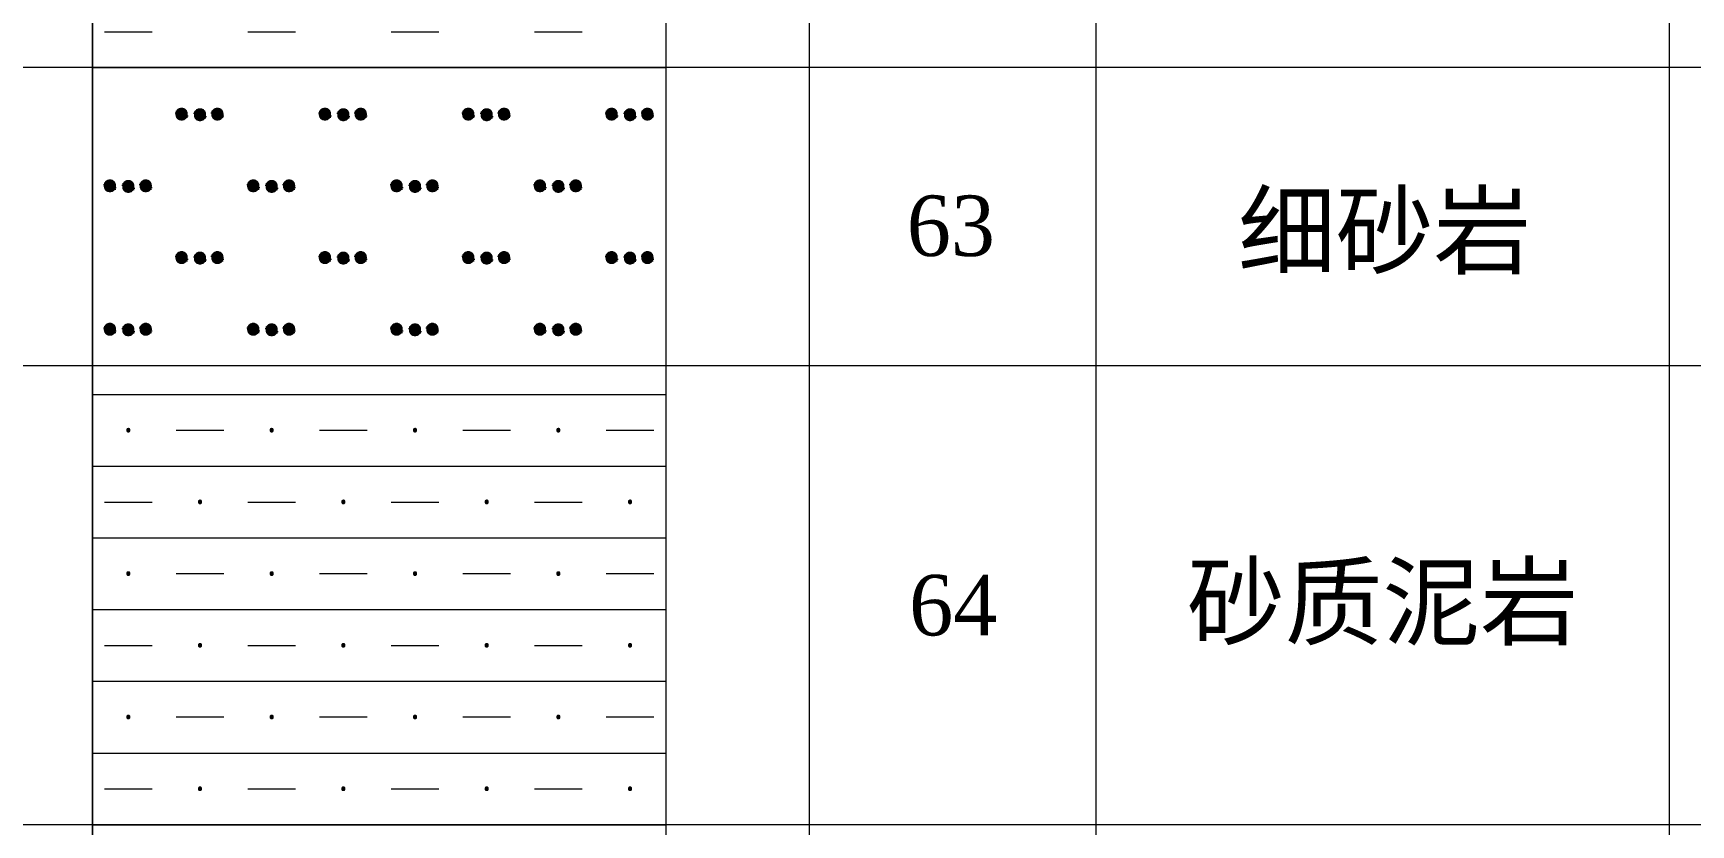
# Model space of a CAD drawing. Header units: inches. Extents: x 19725493 to 19730068, y 4137932 to 4142732.
# Drawn here: x 19725697 to 19725776.7, y 4140570.3 to 4140608.3 of the extents above; entities that cross this region are included whole.
import ezdxf

# ---------------------------------------------------------------- set-up
doc = ezdxf.new("R2010")
doc.units = ezdxf.units.IN
doc.header["$MEASUREMENT"] = 0
doc.layers.get('0').update_dxf_attribs({"lineweight": 0})
doc.styles.add('Times New Roman', font='')
doc.styles.get('Times New Roman').set_extended_font_data('Times New Roman')

msp = doc.modelspace()

# ---------------------------------------------------------------- hatches: boundary and pattern name
at = {"lineweight": 0}
h = msp.add_hatch(dxfattribs=at)
h.set_pattern_fill('泥岩_1_1_1', color=256, scale=1150, style=0, pattern_type=2)
h.set_pattern_definition([(180, (19725699.23, 4140604.9647), (-8e-16, -6.9), [2.3, -4.6]), (0, (19725700.38, 4140608.4147), (0, 6.9), [2.3, -4.6]), (0, (19725696.355, 4140606.6897), (0, 6.9), []), (0, (19725696.355, 4140603.2397), (0, 6.9), [])])
h.paths.add_polyline_path([(19725699.805, 4140606.69), (19725727.405, 4140606.69), (19725727.405, 4140632.772), (19725699.805, 4140632.772)], flags=17)
h = msp.add_hatch(dxfattribs=at)
h.set_pattern_fill('细粒砂岩_1_1_1', color=256, scale=1150, style=0, pattern_type=2)
h.set_pattern_definition([(180, (19725702.4084, 4140593.8074), (-8e-16, -6.9), [0.083, -6.817]), (180, (19725702.459, 4140593.819), (-8e-16, -6.9), [0.184, -6.716]), (180, (19725702.488, 4140593.8304), (-8e-16, -6.9), [0.2415, -6.6585]), (180, (19725702.5137, 4140593.842), (-8e-16, -6.9), [0.2935, -6.6065]), (180, (19725702.5286, 4140593.8534), (-8e-16, -6.9), [0.3234, -6.5766]), (180, (19725702.5436, 4140593.865), (-8e-16, -6.9), [0.3533, -6.5467]), (180, (19725702.5585, 4140593.8764), (-8e-16, -6.9), [0.3832, -6.5168]), (180, (19725702.572, 4140593.888), (-8e-16, -6.9), [0.4106, -6.4894]), (180, (19725702.581, 4140593.8994), (-8e-16, -6.9), [0.4283, -6.4717]), (180, (19725702.59, 4140593.911), (-8e-16, -6.9), [0.446, -6.454]), (180, (19725702.599, 4140593.9224), (-8e-16, -6.9), [0.4637, -6.4363]), (180, (19725702.6076, 4140593.934), (-8e-16, -6.9), [0.4814, -6.4186]), (180, (19725702.6165, 4140593.9454), (-8e-16, -6.9), [1e-15, -6.9]), (180, (19725702.6165, 4140593.9454), (-8e-16, -6.9), [0.4991, -6.4009]), (180, (19725702.621, 4140593.957), (-8e-16, -6.9), [0.5083, -6.3917]), (180, (19725702.626, 4140593.9684), (-8e-16, -6.9), [0.5175, -6.3825]), (180, (19725702.63, 4140593.98), (-8e-16, -6.9), [0.5267, -6.3733]), (180, (19725702.635, 4140593.9914), (-8e-16, -6.9), [0.5359, -6.3641]), (180, (19725702.6395, 4140594.003), (-8e-16, -6.9), [0.5451, -6.3549]), (180, (19725702.644, 4140594.0144), (-8e-16, -6.9), [5e-16, -6.9]), (180, (19725702.644, 4140594.0144), (-8e-16, -6.9), [0.5543, -6.3457]), (180, (19725702.646, 4140594.026), (-8e-16, -6.9), [0.5575, -6.3425]), (180, (19725702.647, 4140594.0374), (-8e-16, -6.9), [0.5607, -6.3393]), (180, (19725702.649, 4140594.049), (-8e-16, -6.9), [0.5639, -6.3361]), (180, (19725702.6504, 4140594.0604), (-8e-16, -6.9), [0.567, -6.333]), (180, (19725702.652, 4140594.072), (-8e-16, -6.9), [0.5702, -6.3298]), (180, (19725702.6536, 4140594.0834), (-8e-16, -6.9), [0.5734, -6.3266]), (180, (19725702.6536, 4140594.095), (-8e-16, -6.9), [0.5734, -6.3266]), (180, (19725702.652, 4140594.1064), (-8e-16, -6.9), [0.5702, -6.3298]), (180, (19725702.6504, 4140594.118), (-8e-16, -6.9), [0.567, -6.333]), (180, (19725702.649, 4140594.1294), (-8e-16, -6.9), [0.5639, -6.3361]), (180, (19725702.647, 4140594.141), (-8e-16, -6.9), [0.5607, -6.3393]), (180, (19725702.646, 4140594.1524), (-8e-16, -6.9), [0.5575, -6.3425]), (180, (19725702.644, 4140594.164), (-8e-16, -6.9), [0.5543, -6.3457]), (180, (19725702.09, 4140594.164), (-8e-16, -6.9), [5e-16, -6.9]), (180, (19725702.6395, 4140594.1754), (-8e-16, -6.9), [0.5451, -6.3549]), (180, (19725702.635, 4140594.187), (-8e-16, -6.9), [0.5359, -6.3641]), (180, (19725702.63, 4140594.1984), (-8e-16, -6.9), [0.5267, -6.3733]), (180, (19725702.626, 4140594.21), (-8e-16, -6.9), [0.5175, -6.3825]), (180, (19725702.621, 4140594.2214), (-8e-16, -6.9), [0.5083, -6.3917]), (180, (19725702.6165, 4140594.233), (-8e-16, -6.9), [0.4991, -6.4009]), (180, (19725702.1174, 4140594.233), (-8e-16, -6.9), [0, -6.9]), (180, (19725702.6076, 4140594.2444), (-8e-16, -6.9), [0.4814, -6.4186]), (180, (19725702.599, 4140594.256), (-8e-16, -6.9), [0.4637, -6.4363]), (180, (19725702.59, 4140594.2674), (-8e-16, -6.9), [0.446, -6.454]), (180, (19725702.581, 4140594.279), (-8e-16, -6.9), [0.4283, -6.4717]), (180, (19725702.572, 4140594.2904), (-8e-16, -6.9), [0.4106, -6.4894]), (180, (19725702.5585, 4140594.302), (-8e-16, -6.9), [0.3832, -6.5168]), (180, (19725702.5436, 4140594.3134), (-8e-16, -6.9), [0.3533, -6.5467]), (180, (19725702.5286, 4140594.325), (-8e-16, -6.9), [0.3234, -6.5766]), (180, (19725702.5137, 4140594.3364), (-8e-16, -6.9), [0.2935, -6.6065]), (180, (19725702.488, 4140594.348), (-8e-16, -6.9), [0.2415, -6.6585]), (180, (19725702.459, 4140594.3594), (-8e-16, -6.9), [0.184, -6.716]), (180, (19725702.425, 4140594.3686), (-8e-16, -6.9), [0.1163, -6.7837]), (180, (19725701.571, 4140593.781), (-8e-16, -6.9), [0.083, -6.817]), (180, (19725701.622, 4140593.7924), (-8e-16, -6.9), [0.184, -6.716]), (180, (19725701.6505, 4140593.804), (-8e-16, -6.9), [0.2415, -6.6585]), (180, (19725701.6765, 4140593.8154), (-8e-16, -6.9), [0.2935, -6.6065]), (180, (19725701.6914, 4140593.827), (-8e-16, -6.9), [0.3234, -6.5766]), (180, (19725701.7064, 4140593.8384), (-8e-16, -6.9), [0.3533, -6.5467]), (180, (19725701.721, 4140593.85), (-8e-16, -6.9), [0.3832, -6.5168]), (180, (19725701.735, 4140593.8614), (-8e-16, -6.9), [0.4106, -6.4894]), (180, (19725701.744, 4140593.873), (-8e-16, -6.9), [0.4283, -6.4717]), (180, (19725701.753, 4140593.8844), (-8e-16, -6.9), [0.446, -6.454]), (180, (19725701.7616, 4140593.896), (-8e-16, -6.9), [0.4637, -6.4363]), (180, (19725701.7704, 4140593.9074), (-8e-16, -6.9), [0.4814, -6.4186]), (180, (19725701.779, 4140593.919), (-8e-16, -6.9), [2e-16, -6.9]), (180, (19725701.779, 4140593.919), (-8e-16, -6.9), [0.4991, -6.4009]), (180, (19725701.784, 4140593.9304), (-8e-16, -6.9), [0.5083, -6.3917]), (180, (19725701.7885, 4140593.942), (-8e-16, -6.9), [0.5175, -6.3825]), (180, (19725701.793, 4140593.9534), (-8e-16, -6.9), [0.5267, -6.3733]), (180, (19725701.798, 4140593.965), (-8e-16, -6.9), [0.5359, -6.3641]), (180, (19725701.802, 4140593.9764), (-8e-16, -6.9), [0.5451, -6.3549]), (180, (19725701.807, 4140593.988), (-8e-16, -6.9), [2e-16, -6.9]), (180, (19725701.807, 4140593.988), (-8e-16, -6.9), [0.5543, -6.3457]), (180, (19725701.8085, 4140593.9994), (-8e-16, -6.9), [0.5575, -6.3425]), (180, (19725701.81, 4140594.011), (-8e-16, -6.9), [0.5607, -6.3393]), (180, (19725701.8116, 4140594.0224), (-8e-16, -6.9), [0.5639, -6.3361]), (180, (19725701.813, 4140594.034), (-8e-16, -6.9), [0.567, -6.333]), (180, (19725701.815, 4140594.0454), (-8e-16, -6.9), [0.5702, -6.3298]), (180, (19725701.8164, 4140594.057), (-8e-16, -6.9), [0.5734, -6.3266]), (180, (19725701.8164, 4140594.0684), (-8e-16, -6.9), [0.5734, -6.3266]), (180, (19725701.815, 4140594.08), (-8e-16, -6.9), [0.5702, -6.3298]), (180, (19725701.813, 4140594.0914), (-8e-16, -6.9), [0.567, -6.333]), (180, (19725701.8116, 4140594.103), (-8e-16, -6.9), [0.5639, -6.3361]), (180, (19725701.81, 4140594.1144), (-8e-16, -6.9), [0.5607, -6.3393]), (180, (19725701.8085, 4140594.126), (-8e-16, -6.9), [0.5575, -6.3425]), (180, (19725701.807, 4140594.1374), (-8e-16, -6.9), [0.5543, -6.3457]), (180, (19725701.2526, 4140594.1374), (-8e-16, -6.9), [0, -6.9]), (180, (19725701.802, 4140594.149), (-8e-16, -6.9), [0.5451, -6.3549]), (180, (19725701.798, 4140594.1604), (-8e-16, -6.9), [0.5359, -6.3641]), (180, (19725701.793, 4140594.172), (-8e-16, -6.9), [0.5267, -6.3733]), (180, (19725701.7885, 4140594.1834), (-8e-16, -6.9), [0.5175, -6.3825]), (180, (19725701.784, 4140594.195), (-8e-16, -6.9), [0.5083, -6.3917]), (180, (19725701.779, 4140594.2064), (-8e-16, -6.9), [0.4991, -6.4009]), (180, (19725701.28, 4140594.2064), (-8e-16, -6.9), [5e-16, -6.9]), (180, (19725701.7704, 4140594.218), (-8e-16, -6.9), [0.4814, -6.4186]), (180, (19725701.7616, 4140594.2294), (-8e-16, -6.9), [0.4637, -6.4363]), (180, (19725701.753, 4140594.241), (-8e-16, -6.9), [0.446, -6.454]), (180, (19725701.744, 4140594.2524), (-8e-16, -6.9), [0.4283, -6.4717]), (180, (19725701.735, 4140594.264), (-8e-16, -6.9), [0.4106, -6.4894]), (180, (19725701.721, 4140594.2754), (-8e-16, -6.9), [0.3832, -6.5168]), (180, (19725701.7064, 4140594.287), (-8e-16, -6.9), [0.3533, -6.5467]), (180, (19725701.6914, 4140594.2984), (-8e-16, -6.9), [0.3234, -6.5766]), (180, (19725701.6765, 4140594.31), (-8e-16, -6.9), [0.2935, -6.6065]), (180, (19725701.6505, 4140594.3214), (-8e-16, -6.9), [0.2415, -6.6585]), (180, (19725701.622, 4140594.333), (-8e-16, -6.9), [0.184, -6.716]), (180, (19725701.588, 4140594.342), (-8e-16, -6.9), [0.1163, -6.7837]), (180, (19725700.6846, 4140593.8074), (-8e-16, -6.9), [0.083, -6.817]), (180, (19725700.735, 4140593.819), (-8e-16, -6.9), [0.184, -6.716]), (180, (19725700.764, 4140593.8304), (-8e-16, -6.9), [0.2415, -6.6585]), (180, (19725700.79, 4140593.842), (-8e-16, -6.9), [0.2935, -6.6065]), (180, (19725700.805, 4140593.8534), (-8e-16, -6.9), [0.3234, -6.5766]), (180, (19725700.82, 4140593.865), (-8e-16, -6.9), [0.3533, -6.5467]), (180, (19725700.8347, 4140593.8764), (-8e-16, -6.9), [0.3832, -6.5168]), (180, (19725700.8484, 4140593.888), (-8e-16, -6.9), [0.4106, -6.4894]), (180, (19725700.857, 4140593.8994), (-8e-16, -6.9), [0.4283, -6.4717]), (180, (19725700.866, 4140593.911), (-8e-16, -6.9), [0.446, -6.454]), (180, (19725700.875, 4140593.9224), (-8e-16, -6.9), [0.4637, -6.4363]), (180, (19725700.884, 4140593.934), (-8e-16, -6.9), [0.4814, -6.4186]), (180, (19725700.8926, 4140593.9454), (-8e-16, -6.9), [0, -6.9]), (180, (19725700.8926, 4140593.9454), (-8e-16, -6.9), [0.4991, -6.4009]), (180, (19725700.897, 4140593.957), (-8e-16, -6.9), [0.5083, -6.3917]), (180, (19725700.902, 4140593.9684), (-8e-16, -6.9), [0.5175, -6.3825]), (180, (19725700.9064, 4140593.98), (-8e-16, -6.9), [0.5267, -6.3733]), (180, (19725700.911, 4140593.9914), (-8e-16, -6.9), [0.5359, -6.3641]), (180, (19725700.9156, 4140594.003), (-8e-16, -6.9), [0.5451, -6.3549]), (180, (19725700.92, 4140594.0144), (-8e-16, -6.9), [4e-16, -6.9]), (180, (19725700.92, 4140594.0144), (-8e-16, -6.9), [0.5543, -6.3457]), (180, (19725700.922, 4140594.026), (-8e-16, -6.9), [0.5575, -6.3425]), (180, (19725700.9234, 4140594.0374), (-8e-16, -6.9), [0.5607, -6.3393]), (180, (19725700.925, 4140594.049), (-8e-16, -6.9), [0.5639, -6.3361]), (180, (19725700.9266, 4140594.0604), (-8e-16, -6.9), [0.567, -6.333]), (180, (19725700.928, 4140594.072), (-8e-16, -6.9), [0.5702, -6.3298]), (180, (19725700.93, 4140594.0834), (-8e-16, -6.9), [0.5734, -6.3266]), (180, (19725700.93, 4140594.095), (-8e-16, -6.9), [0.5734, -6.3266]), (180, (19725700.928, 4140594.1064), (-8e-16, -6.9), [0.5702, -6.3298]), (180, (19725700.9266, 4140594.118), (-8e-16, -6.9), [0.567, -6.333]), (180, (19725700.925, 4140594.1294), (-8e-16, -6.9), [0.5639, -6.3361]), (180, (19725700.9234, 4140594.141), (-8e-16, -6.9), [0.5607, -6.3393]), (180, (19725700.922, 4140594.1524), (-8e-16, -6.9), [0.5575, -6.3425]), (180, (19725700.92, 4140594.164), (-8e-16, -6.9), [0.5543, -6.3457]), (180, (19725700.366, 4140594.164), (-8e-16, -6.9), [3e-16, -6.9]), (180, (19725700.9156, 4140594.1754), (-8e-16, -6.9), [0.5451, -6.3549]), (180, (19725700.911, 4140594.187), (-8e-16, -6.9), [0.5359, -6.3641]), (180, (19725700.9064, 4140594.1984), (-8e-16, -6.9), [0.5267, -6.3733]), (180, (19725700.902, 4140594.21), (-8e-16, -6.9), [0.5175, -6.3825]), (180, (19725700.897, 4140594.2214), (-8e-16, -6.9), [0.5083, -6.3917]), (180, (19725700.8926, 4140594.233), (-8e-16, -6.9), [0.4991, -6.4009]), (180, (19725700.3935, 4140594.233), (-8e-16, -6.9), [4e-16, -6.9]), (180, (19725700.884, 4140594.2444), (-8e-16, -6.9), [0.4814, -6.4186]), (180, (19725700.875, 4140594.256), (-8e-16, -6.9), [0.4637, -6.4363]), (180, (19725700.866, 4140594.2674), (-8e-16, -6.9), [0.446, -6.454]), (180, (19725700.857, 4140594.279), (-8e-16, -6.9), [0.4283, -6.4717]), (180, (19725700.8484, 4140594.2904), (-8e-16, -6.9), [0.4106, -6.4894]), (180, (19725700.8347, 4140594.302), (-8e-16, -6.9), [0.3832, -6.5168]), (180, (19725700.82, 4140594.3134), (-8e-16, -6.9), [0.3533, -6.5467]), (180, (19725700.805, 4140594.325), (-8e-16, -6.9), [0.3234, -6.5766]), (180, (19725700.79, 4140594.3364), (-8e-16, -6.9), [0.2935, -6.6065]), (180, (19725700.764, 4140594.348), (-8e-16, -6.9), [0.2415, -6.6585]), (180, (19725700.735, 4140594.3594), (-8e-16, -6.9), [0.184, -6.716]), (180, (19725700.701, 4140594.3686), (-8e-16, -6.9), [0.1163, -6.7837]), (180, (19725698.9584, 4140590.3574), (-8e-16, -6.9), [0.083, -6.817]), (180, (19725699.009, 4140590.369), (-8e-16, -6.9), [0.184, -6.716]), (180, (19725699.038, 4140590.3804), (-8e-16, -6.9), [0.2415, -6.6585]), (180, (19725699.0637, 4140590.392), (-8e-16, -6.9), [0.2935, -6.6065]), (180, (19725699.0786, 4140590.4034), (-8e-16, -6.9), [0.3234, -6.5766]), (180, (19725699.0936, 4140590.415), (-8e-16, -6.9), [0.3533, -6.5467]), (180, (19725699.1085, 4140590.4264), (-8e-16, -6.9), [0.3832, -6.5168]), (180, (19725699.122, 4140590.438), (-8e-16, -6.9), [0.4106, -6.4894]), (180, (19725699.131, 4140590.4494), (-8e-16, -6.9), [0.4283, -6.4717]), (180, (19725699.14, 4140590.461), (-8e-16, -6.9), [0.446, -6.454]), (180, (19725699.149, 4140590.4724), (-8e-16, -6.9), [0.4637, -6.4363]), (180, (19725699.1576, 4140590.484), (-8e-16, -6.9), [0.4814, -6.4186]), (180, (19725699.1665, 4140590.4954), (-8e-16, -6.9), [1e-16, -6.9]), (180, (19725699.1665, 4140590.4954), (-8e-16, -6.9), [0.4991, -6.4009]), (180, (19725699.171, 4140590.507), (-8e-16, -6.9), [0.5083, -6.3917]), (180, (19725699.176, 4140590.5184), (-8e-16, -6.9), [0.5175, -6.3825]), (180, (19725699.18, 4140590.53), (-8e-16, -6.9), [0.5267, -6.3733]), (180, (19725699.185, 4140590.5414), (-8e-16, -6.9), [0.5359, -6.3641]), (180, (19725699.1895, 4140590.553), (-8e-16, -6.9), [0.5451, -6.3549]), (180, (19725699.194, 4140590.5644), (-8e-16, -6.9), [0, -6.9]), (180, (19725699.194, 4140590.5644), (-8e-16, -6.9), [0.5543, -6.3457]), (180, (19725699.196, 4140590.576), (-8e-16, -6.9), [0.5575, -6.3425]), (180, (19725699.197, 4140590.5874), (-8e-16, -6.9), [0.5607, -6.3393]), (180, (19725699.199, 4140590.599), (-8e-16, -6.9), [0.5639, -6.3361]), (180, (19725699.2004, 4140590.6104), (-8e-16, -6.9), [0.567, -6.333]), (180, (19725699.202, 4140590.622), (-8e-16, -6.9), [0.5702, -6.3298]), (180, (19725699.2036, 4140590.6334), (-8e-16, -6.9), [0.5734, -6.3266]), (180, (19725699.2036, 4140590.645), (-8e-16, -6.9), [0.5734, -6.3266]), (180, (19725699.202, 4140590.6564), (-8e-16, -6.9), [0.5702, -6.3298]), (180, (19725699.2004, 4140590.668), (-8e-16, -6.9), [0.567, -6.333]), (180, (19725699.199, 4140590.6794), (-8e-16, -6.9), [0.5639, -6.3361]), (180, (19725699.197, 4140590.691), (-8e-16, -6.9), [0.5607, -6.3393]), (180, (19725699.196, 4140590.7024), (-8e-16, -6.9), [0.5575, -6.3425]), (180, (19725699.194, 4140590.714), (-8e-16, -6.9), [0.5543, -6.3457]), (180, (19725698.64, 4140590.714), (-8e-16, -6.9), [2e-16, -6.9]), (180, (19725699.1895, 4140590.7254), (-8e-16, -6.9), [0.5451, -6.3549]), (180, (19725699.185, 4140590.737), (-8e-16, -6.9), [0.5359, -6.3641]), (180, (19725699.18, 4140590.7484), (-8e-16, -6.9), [0.5267, -6.3733]), (180, (19725699.176, 4140590.76), (-8e-16, -6.9), [0.5175, -6.3825]), (180, (19725699.171, 4140590.7714), (-8e-16, -6.9), [0.5083, -6.3917]), (180, (19725699.1665, 4140590.783), (-8e-16, -6.9), [0.4991, -6.4009]), (180, (19725698.6674, 4140590.783), (-8e-16, -6.9), [5e-16, -6.9]), (180, (19725699.1576, 4140590.7944), (-8e-16, -6.9), [0.4814, -6.4186]), (180, (19725699.149, 4140590.806), (-8e-16, -6.9), [0.4637, -6.4363]), (180, (19725699.14, 4140590.8174), (-8e-16, -6.9), [0.446, -6.454]), (180, (19725699.131, 4140590.829), (-8e-16, -6.9), [0.4283, -6.4717]), (180, (19725699.122, 4140590.8404), (-8e-16, -6.9), [0.4106, -6.4894]), (180, (19725699.1085, 4140590.852), (-8e-16, -6.9), [0.3832, -6.5168]), (180, (19725699.0936, 4140590.8634), (-8e-16, -6.9), [0.3533, -6.5467]), (180, (19725699.0786, 4140590.875), (-8e-16, -6.9), [0.3234, -6.5766]), (180, (19725699.0637, 4140590.8864), (-8e-16, -6.9), [0.2935, -6.6065]), (180, (19725699.038, 4140590.898), (-8e-16, -6.9), [0.2415, -6.6585]), (180, (19725699.009, 4140590.9094), (-8e-16, -6.9), [0.184, -6.716]), (180, (19725698.975, 4140590.9186), (-8e-16, -6.9), [0.1163, -6.7837]), (180, (19725698.121, 4140590.331), (-8e-16, -6.9), [0.083, -6.817]), (180, (19725698.172, 4140590.3424), (-8e-16, -6.9), [0.184, -6.716]), (180, (19725698.2005, 4140590.354), (-8e-16, -6.9), [0.2415, -6.6585]), (180, (19725698.2265, 4140590.3654), (-8e-16, -6.9), [0.2935, -6.6065]), (180, (19725698.2414, 4140590.377), (-8e-16, -6.9), [0.3234, -6.5766]), (180, (19725698.2564, 4140590.3884), (-8e-16, -6.9), [0.3533, -6.5467]), (180, (19725698.271, 4140590.4), (-8e-16, -6.9), [0.3832, -6.5168]), (180, (19725698.285, 4140590.4114), (-8e-16, -6.9), [0.4106, -6.4894]), (180, (19725698.294, 4140590.423), (-8e-16, -6.9), [0.4283, -6.4717]), (180, (19725698.303, 4140590.4344), (-8e-16, -6.9), [0.446, -6.454]), (180, (19725698.3116, 4140590.446), (-8e-16, -6.9), [0.4637, -6.4363]), (180, (19725698.3204, 4140590.4574), (-8e-16, -6.9), [0.4814, -6.4186]), (180, (19725698.329, 4140590.469), (-8e-16, -6.9), [0, -6.9]), (180, (19725698.329, 4140590.469), (-8e-16, -6.9), [0.4991, -6.4009]), (180, (19725698.334, 4140590.4804), (-8e-16, -6.9), [0.5083, -6.3917]), (180, (19725698.3385, 4140590.492), (-8e-16, -6.9), [0.5175, -6.3825]), (180, (19725698.343, 4140590.5034), (-8e-16, -6.9), [0.5267, -6.3733]), (180, (19725698.348, 4140590.515), (-8e-16, -6.9), [0.5359, -6.3641]), (180, (19725698.352, 4140590.5264), (-8e-16, -6.9), [0.5451, -6.3549]), (180, (19725698.357, 4140590.538), (-8e-16, -6.9), [2e-16, -6.9]), (180, (19725698.357, 4140590.538), (-8e-16, -6.9), [0.5543, -6.3457]), (180, (19725698.3585, 4140590.5494), (-8e-16, -6.9), [0.5575, -6.3425]), (180, (19725698.36, 4140590.561), (-8e-16, -6.9), [0.5607, -6.3393]), (180, (19725698.3616, 4140590.5724), (-8e-16, -6.9), [0.5639, -6.3361]), (180, (19725698.363, 4140590.584), (-8e-16, -6.9), [0.567, -6.333]), (180, (19725698.365, 4140590.5954), (-8e-16, -6.9), [0.5702, -6.3298]), (180, (19725698.3664, 4140590.607), (-8e-16, -6.9), [0.5734, -6.3266]), (180, (19725698.3664, 4140590.6184), (-8e-16, -6.9), [0.5734, -6.3266]), (180, (19725698.365, 4140590.63), (-8e-16, -6.9), [0.5702, -6.3298]), (180, (19725698.363, 4140590.6414), (-8e-16, -6.9), [0.567, -6.333]), (180, (19725698.3616, 4140590.653), (-8e-16, -6.9), [0.5639, -6.3361]), (180, (19725698.36, 4140590.6644), (-8e-16, -6.9), [0.5607, -6.3393]), (180, (19725698.3585, 4140590.676), (-8e-16, -6.9), [0.5575, -6.3425]), (180, (19725698.357, 4140590.6874), (-8e-16, -6.9), [0.5543, -6.3457]), (180, (19725697.8026, 4140590.6874), (-8e-16, -6.9), [2e-16, -6.9]), (180, (19725698.352, 4140590.699), (-8e-16, -6.9), [0.5451, -6.3549]), (180, (19725698.348, 4140590.7104), (-8e-16, -6.9), [0.5359, -6.3641]), (180, (19725698.343, 4140590.722), (-8e-16, -6.9), [0.5267, -6.3733]), (180, (19725698.3385, 4140590.7334), (-8e-16, -6.9), [0.5175, -6.3825]), (180, (19725698.334, 4140590.745), (-8e-16, -6.9), [0.5083, -6.3917]), (180, (19725698.329, 4140590.7564), (-8e-16, -6.9), [0.4991, -6.4009]), (180, (19725697.83, 4140590.7564), (-8e-16, -6.9), [2e-16, -6.9]), (180, (19725698.3204, 4140590.768), (-8e-16, -6.9), [0.4814, -6.4186]), (180, (19725698.3116, 4140590.7794), (-8e-16, -6.9), [0.4637, -6.4363]), (180, (19725698.303, 4140590.791), (-8e-16, -6.9), [0.446, -6.454]), (180, (19725698.294, 4140590.8024), (-8e-16, -6.9), [0.4283, -6.4717]), (180, (19725698.285, 4140590.814), (-8e-16, -6.9), [0.4106, -6.4894]), (180, (19725698.271, 4140590.8254), (-8e-16, -6.9), [0.3832, -6.5168]), (180, (19725698.2564, 4140590.837), (-8e-16, -6.9), [0.3533, -6.5467]), (180, (19725698.2414, 4140590.8484), (-8e-16, -6.9), [0.3234, -6.5766]), (180, (19725698.2265, 4140590.86), (-8e-16, -6.9), [0.2935, -6.6065]), (180, (19725698.2005, 4140590.8714), (-8e-16, -6.9), [0.2415, -6.6585]), (180, (19725698.172, 4140590.883), (-8e-16, -6.9), [0.184, -6.716]), (180, (19725698.138, 4140590.892), (-8e-16, -6.9), [0.1163, -6.7837]), (180, (19725697.2346, 4140590.3574), (-8e-16, -6.9), [0.083, -6.817]), (180, (19725697.285, 4140590.369), (-8e-16, -6.9), [0.184, -6.716]), (180, (19725697.314, 4140590.3804), (-8e-16, -6.9), [0.2415, -6.6585]), (180, (19725697.34, 4140590.392), (-8e-16, -6.9), [0.2935, -6.6065]), (180, (19725697.355, 4140590.4034), (-8e-16, -6.9), [0.3234, -6.5766]), (180, (19725697.37, 4140590.415), (-8e-16, -6.9), [0.3533, -6.5467]), (180, (19725697.3847, 4140590.4264), (-8e-16, -6.9), [0.3832, -6.5168]), (180, (19725697.3984, 4140590.438), (-8e-16, -6.9), [0.4106, -6.4894]), (180, (19725697.407, 4140590.4494), (-8e-16, -6.9), [0.4283, -6.4717]), (180, (19725697.416, 4140590.461), (-8e-16, -6.9), [0.446, -6.454]), (180, (19725697.425, 4140590.4724), (-8e-16, -6.9), [0.4637, -6.4363]), (180, (19725697.434, 4140590.484), (-8e-16, -6.9), [0.4814, -6.4186]), (180, (19725697.4426, 4140590.4954), (-8e-16, -6.9), [2e-16, -6.9]), (180, (19725697.4426, 4140590.4954), (-8e-16, -6.9), [0.4991, -6.4009]), (180, (19725697.447, 4140590.507), (-8e-16, -6.9), [0.5083, -6.3917]), (180, (19725697.452, 4140590.5184), (-8e-16, -6.9), [0.5175, -6.3825]), (180, (19725697.4564, 4140590.53), (-8e-16, -6.9), [0.5267, -6.3733]), (180, (19725697.461, 4140590.5414), (-8e-16, -6.9), [0.5359, -6.3641]), (180, (19725697.4656, 4140590.553), (-8e-16, -6.9), [0.5451, -6.3549]), (180, (19725697.47, 4140590.5644), (-8e-16, -6.9), [0, -6.9]), (180, (19725697.47, 4140590.5644), (-8e-16, -6.9), [0.5543, -6.3457]), (180, (19725697.472, 4140590.576), (-8e-16, -6.9), [0.5575, -6.3425]), (180, (19725697.4734, 4140590.5874), (-8e-16, -6.9), [0.5607, -6.3393]), (180, (19725697.475, 4140590.599), (-8e-16, -6.9), [0.5639, -6.3361]), (180, (19725697.4766, 4140590.6104), (-8e-16, -6.9), [0.567, -6.333]), (180, (19725697.478, 4140590.622), (-8e-16, -6.9), [0.5702, -6.3298]), (180, (19725697.48, 4140590.6334), (-8e-16, -6.9), [0.5734, -6.3266]), (180, (19725697.48, 4140590.645), (-8e-16, -6.9), [0.5734, -6.3266]), (180, (19725697.478, 4140590.6564), (-8e-16, -6.9), [0.5702, -6.3298]), (180, (19725697.4766, 4140590.668), (-8e-16, -6.9), [0.567, -6.333]), (180, (19725697.475, 4140590.6794), (-8e-16, -6.9), [0.5639, -6.3361]), (180, (19725697.4734, 4140590.691), (-8e-16, -6.9), [0.5607, -6.3393]), (180, (19725697.472, 4140590.7024), (-8e-16, -6.9), [0.5575, -6.3425]), (180, (19725697.47, 4140590.714), (-8e-16, -6.9), [0.5543, -6.3457]), (180, (19725696.916, 4140590.714), (-8e-16, -6.9), [0, -6.9]), (180, (19725697.4656, 4140590.7254), (-8e-16, -6.9), [0.5451, -6.3549]), (180, (19725697.461, 4140590.737), (-8e-16, -6.9), [0.5359, -6.3641]), (180, (19725697.4564, 4140590.7484), (-8e-16, -6.9), [0.5267, -6.3733]), (180, (19725697.452, 4140590.76), (-8e-16, -6.9), [0.5175, -6.3825]), (180, (19725697.447, 4140590.7714), (-8e-16, -6.9), [0.5083, -6.3917]), (180, (19725697.4426, 4140590.783), (-8e-16, -6.9), [0.4991, -6.4009]), (180, (19725696.9435, 4140590.783), (-8e-16, -6.9), [5e-16, -6.9]), (180, (19725697.434, 4140590.7944), (-8e-16, -6.9), [0.4814, -6.4186]), (180, (19725697.425, 4140590.806), (-8e-16, -6.9), [0.4637, -6.4363]), (180, (19725697.416, 4140590.8174), (-8e-16, -6.9), [0.446, -6.454]), (180, (19725697.407, 4140590.829), (-8e-16, -6.9), [0.4283, -6.4717]), (180, (19725697.3984, 4140590.8404), (-8e-16, -6.9), [0.4106, -6.4894]), (180, (19725697.3847, 4140590.852), (-8e-16, -6.9), [0.3832, -6.5168]), (180, (19725697.37, 4140590.8634), (-8e-16, -6.9), [0.3533, -6.5467]), (180, (19725697.355, 4140590.875), (-8e-16, -6.9), [0.3234, -6.5766]), (180, (19725697.34, 4140590.8864), (-8e-16, -6.9), [0.2935, -6.6065]), (180, (19725697.314, 4140590.898), (-8e-16, -6.9), [0.2415, -6.6585]), (180, (19725697.285, 4140590.9094), (-8e-16, -6.9), [0.184, -6.716]), (180, (19725697.251, 4140590.9186), (-8e-16, -6.9), [0.1163, -6.7837])])
h.paths.add_polyline_path([(19725727.405, 4140592.338), (19725727.405, 4140606.69), (19725699.805, 4140606.69), (19725699.805, 4140592.338)], flags=17)
h = msp.add_hatch(dxfattribs=at)
h.set_pattern_fill('砂质泥岩_1_1_1', color=256, scale=1150, style=0, pattern_type=2)
h.set_pattern_definition([(180, (19725699.23, 4140568.5327), (-8e-16, -6.9), [2.3, -4.6]), (0, (19725700.38, 4140571.9827), (0, 6.9), [2.3, -4.6]), (0, (19725696.355, 4140570.2577), (0, 6.9), []), (0, (19725696.355, 4140566.8077), (0, 6.9), []), (180, (19725698.0906, 4140571.898), (-8e-16, -6.9), [0.0219, -6.8782]), (180, (19725698.106, 4140571.9016), (-8e-16, -6.9), [0.0528, -6.8472]), (180, (19725698.115, 4140571.905), (-8e-16, -6.9), [0.071, -6.829]), (180, (19725698.123, 4140571.9085), (-8e-16, -6.9), [0.0877, -6.8123]), (180, (19725698.1276, 4140571.912), (-8e-16, -6.9), [0.0966, -6.8034]), (180, (19725698.132, 4140571.9154), (-8e-16, -6.9), [0.1056, -6.7944]), (180, (19725698.137, 4140571.919), (-8e-16, -6.9), [0.1145, -6.7855]), (180, (19725698.141, 4140571.922), (-8e-16, -6.9), [0.1228, -6.7772]), (180, (19725698.144, 4140571.926), (-8e-16, -6.9), [0.1281, -6.7719]), (180, (19725698.1466, 4140571.929), (-8e-16, -6.9), [0.1335, -6.7665]), (180, (19725698.1494, 4140571.9326), (-8e-16, -6.9), [0.1388, -6.7612]), (180, (19725698.152, 4140571.936), (-8e-16, -6.9), [0.1442, -6.7558]), (180, (19725698.155, 4140571.9395), (-8e-16, -6.9), [0.1493, -6.7507]), (180, (19725698.156, 4140571.943), (-8e-16, -6.9), [0.1521, -6.7479]), (180, (19725698.157, 4140571.9464), (-8e-16, -6.9), [0.1547, -6.7453]), (180, (19725698.1585, 4140571.95), (-8e-16, -6.9), [0.1573, -6.7427]), (180, (19725698.16, 4140571.953), (-8e-16, -6.9), [0.1599, -6.7401]), (180, (19725698.161, 4140571.957), (-8e-16, -6.9), [0.1626, -6.7374]), (180, (19725698.162, 4140571.96), (-8e-16, -6.9), [0.1652, -6.7348]), (180, (19725698.163, 4140571.964), (-8e-16, -6.9), [0.1665, -6.7335]), (180, (19725698.1635, 4140571.967), (-8e-16, -6.9), [0.1676, -6.7324]), (180, (19725698.164, 4140571.9706), (-8e-16, -6.9), [0.1687, -6.7313]), (180, (19725698.1646, 4140571.974), (-8e-16, -6.9), [0.1698, -6.7302]), (180, (19725698.165, 4140571.9775), (-8e-16, -6.9), [0.1709, -6.7291]), (180, (19725698.166, 4140571.981), (-8e-16, -6.9), [0.172, -6.728]), (180, (19725698.166, 4140571.9844), (-8e-16, -6.9), [0.172, -6.728]), (180, (19725698.165, 4140571.988), (-8e-16, -6.9), [0.1709, -6.7291]), (180, (19725698.1646, 4140571.991), (-8e-16, -6.9), [0.1698, -6.7302]), (180, (19725698.164, 4140571.995), (-8e-16, -6.9), [0.1687, -6.7313]), (180, (19725698.1635, 4140571.998), (-8e-16, -6.9), [0.1676, -6.7324]), (180, (19725698.163, 4140572.0016), (-8e-16, -6.9), [0.1665, -6.7335]), (180, (19725698.162, 4140572.005), (-8e-16, -6.9), [0.1652, -6.7348]), (180, (19725698.161, 4140572.0085), (-8e-16, -6.9), [0.1626, -6.7374]), (180, (19725698.1596, 4140572.012), (-8e-16, -6.9), [0.1599, -6.7401]), (180, (19725698.158, 4140572.0154), (-8e-16, -6.9), [0.1573, -6.7427]), (180, (19725698.157, 4140572.019), (-8e-16, -6.9), [0.1547, -6.7453]), (180, (19725698.1556, 4140572.022), (-8e-16, -6.9), [0.1521, -6.7479]), (180, (19725698.154, 4140572.026), (-8e-16, -6.9), [0.1493, -6.7507]), (180, (19725698.1514, 4140572.029), (-8e-16, -6.9), [0.1442, -6.7558]), (180, (19725698.149, 4140572.033), (-8e-16, -6.9), [0.1388, -6.7612]), (180, (19725698.146, 4140572.036), (-8e-16, -6.9), [0.1335, -6.7665]), (180, (19725698.144, 4140572.0396), (-8e-16, -6.9), [0.1281, -6.7719]), (180, (19725698.141, 4140572.043), (-8e-16, -6.9), [0.1228, -6.7772]), (180, (19725698.137, 4140572.0465), (-8e-16, -6.9), [0.1145, -6.7855]), (180, (19725698.133, 4140572.05), (-8e-16, -6.9), [0.1056, -6.7944]), (180, (19725698.1284, 4140572.0534), (-8e-16, -6.9), [0.0966, -6.8034]), (180, (19725698.124, 4140572.057), (-8e-16, -6.9), [0.0877, -6.8123]), (180, (19725698.1156, 4140572.06), (-8e-16, -6.9), [0.071, -6.829]), (180, (19725698.106, 4140572.064), (-8e-16, -6.9), [0.0528, -6.8472]), (180, (19725698.095, 4140572.0665), (-8e-16, -6.9), [0.0306, -6.8694]), (180, (19725701.5406, 4140568.448), (-8e-16, -6.9), [0.0219, -6.8782]), (180, (19725701.556, 4140568.4516), (-8e-16, -6.9), [0.0528, -6.8472]), (180, (19725701.565, 4140568.455), (-8e-16, -6.9), [0.071, -6.829]), (180, (19725701.573, 4140568.4585), (-8e-16, -6.9), [0.0877, -6.8123]), (180, (19725701.5776, 4140568.462), (-8e-16, -6.9), [0.0966, -6.8034]), (180, (19725701.582, 4140568.4654), (-8e-16, -6.9), [0.1056, -6.7944]), (180, (19725701.587, 4140568.469), (-8e-16, -6.9), [0.1145, -6.7855]), (180, (19725701.591, 4140568.472), (-8e-16, -6.9), [0.1228, -6.7772]), (180, (19725701.594, 4140568.476), (-8e-16, -6.9), [0.1281, -6.7719]), (180, (19725701.5966, 4140568.479), (-8e-16, -6.9), [0.1335, -6.7665]), (180, (19725701.5994, 4140568.4826), (-8e-16, -6.9), [0.1388, -6.7612]), (180, (19725701.602, 4140568.486), (-8e-16, -6.9), [0.1442, -6.7558]), (180, (19725701.605, 4140568.4895), (-8e-16, -6.9), [0.1493, -6.7507]), (180, (19725701.606, 4140568.493), (-8e-16, -6.9), [0.1521, -6.7479]), (180, (19725701.607, 4140568.4964), (-8e-16, -6.9), [0.1547, -6.7453]), (180, (19725701.6085, 4140568.5), (-8e-16, -6.9), [0.1573, -6.7427]), (180, (19725701.61, 4140568.503), (-8e-16, -6.9), [0.1599, -6.7401]), (180, (19725701.611, 4140568.507), (-8e-16, -6.9), [0.1626, -6.7374]), (180, (19725701.612, 4140568.51), (-8e-16, -6.9), [0.1652, -6.7348]), (180, (19725701.613, 4140568.514), (-8e-16, -6.9), [0.1665, -6.7335]), (180, (19725701.6135, 4140568.517), (-8e-16, -6.9), [0.1676, -6.7324]), (180, (19725701.614, 4140568.5206), (-8e-16, -6.9), [0.1687, -6.7313]), (180, (19725701.6146, 4140568.524), (-8e-16, -6.9), [0.1698, -6.7302]), (180, (19725701.615, 4140568.5275), (-8e-16, -6.9), [0.1709, -6.7291]), (180, (19725701.616, 4140568.531), (-8e-16, -6.9), [0.172, -6.728]), (180, (19725701.616, 4140568.5344), (-8e-16, -6.9), [0.172, -6.728]), (180, (19725701.615, 4140568.538), (-8e-16, -6.9), [0.1709, -6.7291]), (180, (19725701.6146, 4140568.541), (-8e-16, -6.9), [0.1698, -6.7302]), (180, (19725701.614, 4140568.545), (-8e-16, -6.9), [0.1687, -6.7313]), (180, (19725701.6135, 4140568.548), (-8e-16, -6.9), [0.1676, -6.7324]), (180, (19725701.613, 4140568.5516), (-8e-16, -6.9), [0.1665, -6.7335]), (180, (19725701.612, 4140568.555), (-8e-16, -6.9), [0.1652, -6.7348]), (180, (19725701.611, 4140568.5585), (-8e-16, -6.9), [0.1626, -6.7374]), (180, (19725701.6096, 4140568.562), (-8e-16, -6.9), [0.1599, -6.7401]), (180, (19725701.608, 4140568.5654), (-8e-16, -6.9), [0.1573, -6.7427]), (180, (19725701.607, 4140568.569), (-8e-16, -6.9), [0.1547, -6.7453]), (180, (19725701.6056, 4140568.572), (-8e-16, -6.9), [0.1521, -6.7479]), (180, (19725701.604, 4140568.576), (-8e-16, -6.9), [0.1493, -6.7507]), (180, (19725701.6014, 4140568.579), (-8e-16, -6.9), [0.1442, -6.7558]), (180, (19725701.599, 4140568.583), (-8e-16, -6.9), [0.1388, -6.7612]), (180, (19725701.596, 4140568.586), (-8e-16, -6.9), [0.1335, -6.7665]), (180, (19725701.594, 4140568.5896), (-8e-16, -6.9), [0.1281, -6.7719]), (180, (19725701.591, 4140568.593), (-8e-16, -6.9), [0.1228, -6.7772]), (180, (19725701.587, 4140568.5965), (-8e-16, -6.9), [0.1145, -6.7855]), (180, (19725701.583, 4140568.6), (-8e-16, -6.9), [0.1056, -6.7944]), (180, (19725701.5784, 4140568.6034), (-8e-16, -6.9), [0.0966, -6.8034]), (180, (19725701.574, 4140568.607), (-8e-16, -6.9), [0.0877, -6.8123]), (180, (19725701.5656, 4140568.61), (-8e-16, -6.9), [0.071, -6.829]), (180, (19725701.556, 4140568.614), (-8e-16, -6.9), [0.0528, -6.8472]), (180, (19725701.545, 4140568.6165), (-8e-16, -6.9), [0.0306, -6.8694])])
h.paths.add_polyline_path([(19725727.405, 4140570.258), (19725727.405, 4140592.338), (19725699.805, 4140592.338), (19725699.805, 4140570.258)], flags=17)

# ---------------------------------------------------------------- linework, layer by layer
at = {"color": 7}
for p, q in [((19725975.805, 4140606.69), (19725617.158, 4140606.69)), ((19725975.805, 4140592.338), (19725617.158, 4140592.338)), ((19725975.805, 4140570.258), (19725617.158, 4140570.258))]:
    msp.add_line(p, q, dxfattribs=at)
at = {"color": 7, "linetype": 'Continuous', "lineweight": 0, "flags": 128}
for points in [[(19725699.805, 4140690.577), (19725699.805, 4140377.541)], [(19725699.805, 4140056.723), (19725699.805, 4140690.577)], [(19725727.405, 4140690.577), (19725727.405, 4140056.723)], [(19725734.305, 4140690.577), (19725734.305, 4140056.723)], [(19725748.105, 4140690.577), (19725748.105, 4140056.723)], [(19725775.705, 4140690.577), (19725775.705, 4140056.723)]]:
    msp.add_lwpolyline(points, dxfattribs=at)

# ---------------------------------------------------------------- texts
at = {"color": 7, "style": 'Times New Roman'}
for s, p in [('细砂岩', (19725754.951, 4140597.121)), ('砂质泥岩', (19725752.497, 4140579.264))]:
    msp.add_text(s, height=3.45, dxfattribs=at).set_placement(p)
at = {"color": 7, "style": 'Times New Roman', "width": 0.966}
for s, p in [('63', (19725739.005, 4140597.63)), ('64', (19725739.119, 4140579.374))]:
    msp.add_text(s, height=2.9104, dxfattribs=at).set_placement(p)

doc.saveas('drawing.dxf')
